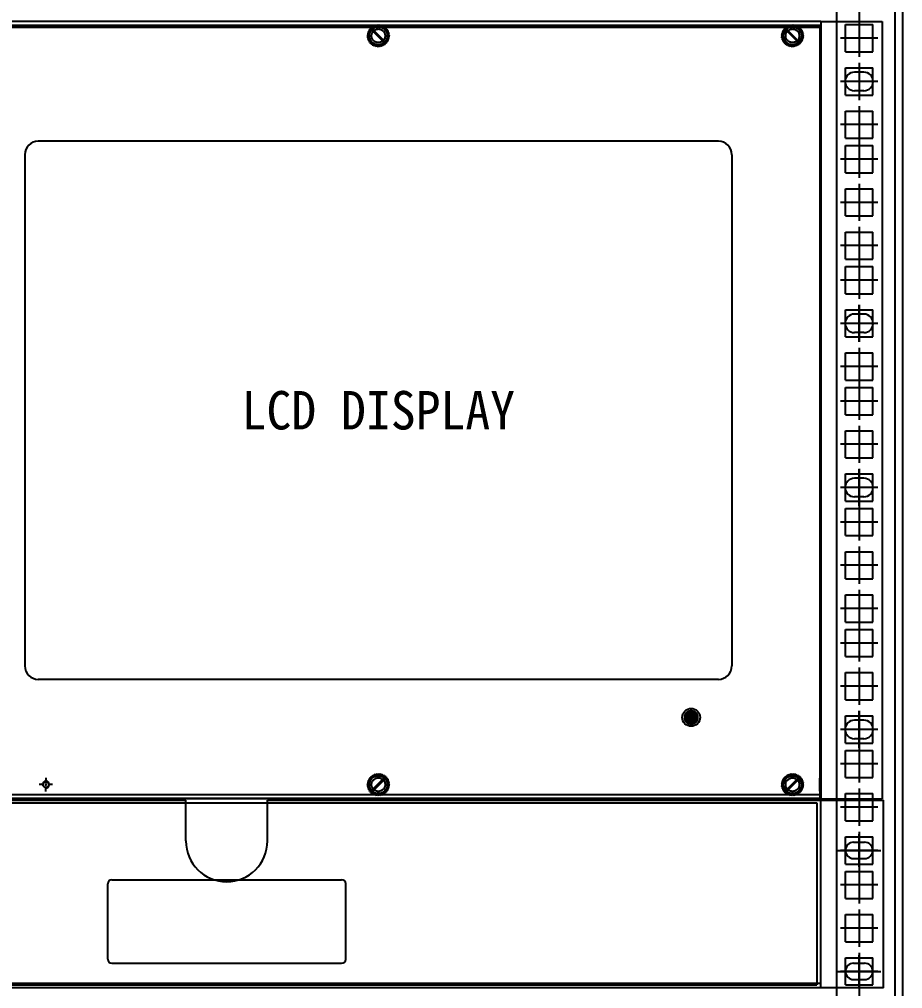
# Model space of a CAD drawing. Header units: millimetres. Extents: x 0 to 841, y 0 to 594.
# Drawn here: x 682.24 to 698.48, y 176.94 to 194.76 of the extents above; entities that cross this region are included whole.
import ezdxf
from ezdxf.enums import TextEntityAlignment as Align

# ---------------------------------------------------------------- set-up
doc = ezdxf.new("R2010")
doc.units = ezdxf.units.MM
doc.header["$LTSCALE"] = 10
doc.linetypes.add('DASHED', pattern=[0.75, 0.5, -0.25])
doc.layers.add('LINE05', color=2, linetype='Continuous')
doc.layers.add('LINE06', color=9, linetype='Continuous')
doc.styles.get("Standard").update_dxf_attribs({"font": 'GulimChe.ttf'})

msp = doc.modelspace()

# ---------------------------------------------------------------- linework, layer by layer
at = {"layer": 'LINE05'}
msp.add_line((698.478, 223.661), (698.478, 123.536), dxfattribs=at)
at = {"layer": 'LINE06'}
for p, q in [((697.271, 130.211), (697.271, 223.661)), ((698.341, 130.211), (698.341, 223.661)), ((697.678, 195.396), (697.678, 194.711)), ((696.978, 194.725), (675.128, 194.725)), ((696.978, 194.725), (698.104, 194.725)), ((696.978, 194.725), (696.978, 194.225)), ((697.678, 194.761), (697.678, 194.076)), ((698.104, 194.725), (698.104, 180.425)), ((696.978, 194.65), (675.128, 194.65)), ((697.428, 194.168), (697.428, 194.668)), ((697.428, 194.668), (697.928, 194.668)), ((697.928, 194.168), (697.928, 194.668)), ((698.02, 194.418), (697.336, 194.418)), ((697.428, 194.168), (697.928, 194.168)), ((697.428, 193.373), (697.428, 193.873)), ((697.428, 193.873), (697.928, 193.873)), ((697.678, 193.966), (697.678, 193.281)), ((697.678, 193.963), (697.678, 193.284)), ((697.928, 193.373), (697.928, 193.873)), ((698.02, 193.623), (697.336, 193.623)), ((698.017, 193.623), (697.339, 193.623)), ((697.766, 193.793), (697.591, 193.793)), ((697.766, 193.453), (697.591, 193.453)), ((697.428, 193.373), (697.928, 193.373)), ((697.678, 193.171), (697.678, 192.486)), ((697.428, 192.578), (697.428, 193.078)), ((697.428, 193.078), (697.928, 193.078)), ((697.928, 192.578), (697.928, 193.078)), ((698.02, 192.828), (697.336, 192.828)), ((697.428, 192.578), (697.928, 192.578)), ((697.428, 191.943), (697.428, 192.443)), ((697.428, 192.443), (697.928, 192.443)), ((697.678, 192.536), (697.678, 191.851)), ((697.928, 191.943), (697.928, 192.443)), ((698.02, 192.193), (697.336, 192.193)), ((697.428, 191.943), (697.928, 191.943)), ((697.678, 191.741), (697.678, 191.056)), ((697.428, 191.148), (697.428, 191.648)), ((697.428, 191.648), (697.928, 191.648)), ((697.928, 191.148), (697.928, 191.648)), ((698.02, 191.398), (697.336, 191.398)), ((697.428, 191.148), (697.928, 191.148)), ((697.678, 190.946), (697.678, 190.261)), ((697.428, 190.353), (697.428, 190.853)), ((697.428, 190.853), (697.928, 190.853)), ((697.928, 190.353), (697.928, 190.853)), ((698.02, 190.603), (697.336, 190.603)), ((697.428, 190.353), (697.928, 190.353)), ((697.678, 190.311), (697.678, 189.626)), ((697.428, 189.718), (697.428, 190.218)), ((697.428, 190.218), (697.928, 190.218)), ((697.928, 189.718), (697.928, 190.218)), ((698.02, 189.968), (697.336, 189.968)), ((697.428, 189.718), (697.928, 189.718)), ((697.428, 188.923), (697.428, 189.423)), ((697.428, 189.423), (697.928, 189.423)), ((697.766, 189.343), (697.591, 189.343)), ((697.678, 189.516), (697.678, 188.831)), ((697.678, 188.834), (697.678, 189.513)), ((697.928, 188.923), (697.928, 189.423)), ((698.02, 189.173), (697.336, 189.173)), ((698.017, 189.173), (697.339, 189.173)), ((697.766, 189.003), (697.591, 189.003)), ((697.428, 188.923), (697.928, 188.923)), ((697.428, 188.128), (697.428, 188.628)), ((697.428, 188.628), (697.928, 188.628)), ((697.678, 188.721), (697.678, 188.036)), ((697.928, 188.128), (697.928, 188.628)), ((698.02, 188.378), (697.336, 188.378)), ((697.428, 188.128), (697.928, 188.128)), ((697.428, 187.493), (697.428, 187.993)), ((697.428, 187.993), (697.928, 187.993)), ((697.678, 188.086), (697.678, 187.401)), ((697.928, 187.493), (697.928, 187.993)), ((698.02, 187.743), (697.336, 187.743)), ((697.428, 187.493), (697.928, 187.493)), ((697.678, 187.291), (697.678, 186.606)), ((697.428, 186.698), (697.428, 187.198)), ((697.428, 187.198), (697.928, 187.198)), ((697.928, 186.698), (697.928, 187.198)), ((698.02, 186.948), (697.336, 186.948)), ((697.428, 186.698), (697.928, 186.698)), ((697.678, 186.496), (697.678, 185.811)), ((697.678, 185.814), (697.678, 186.493)), ((697.428, 185.903), (697.428, 186.403)), ((697.428, 186.403), (697.928, 186.403)), ((697.766, 186.323), (697.591, 186.323)), ((697.928, 185.903), (697.928, 186.403)), ((698.02, 186.153), (697.336, 186.153)), ((698.017, 186.153), (697.339, 186.153)), ((697.766, 185.983), (697.591, 185.983)), ((697.428, 185.903), (697.928, 185.903)), ((697.678, 185.861), (697.678, 185.176)), ((697.428, 185.268), (697.428, 185.768)), ((697.428, 185.768), (697.928, 185.768)), ((697.928, 185.268), (697.928, 185.768)), ((698.02, 185.518), (697.336, 185.518)), ((697.428, 185.268), (697.928, 185.268)), ((697.678, 185.066), (697.678, 184.381)), ((697.428, 184.473), (697.428, 184.973)), ((697.428, 184.973), (697.928, 184.973)), ((697.928, 184.473), (697.928, 184.973)), ((698.02, 184.723), (697.336, 184.723)), ((697.428, 184.473), (697.928, 184.473)), ((697.428, 183.678), (697.428, 184.178)), ((697.428, 184.178), (697.928, 184.178)), ((697.678, 184.271), (697.678, 183.586)), ((697.928, 183.678), (697.928, 184.178)), ((698.02, 183.928), (697.336, 183.928)), ((697.428, 183.678), (697.928, 183.678)), ((697.678, 183.636), (697.678, 182.951)), ((697.428, 183.043), (697.428, 183.543)), ((697.428, 183.543), (697.928, 183.543)), ((697.928, 183.043), (697.928, 183.543)), ((698.02, 183.293), (697.336, 183.293)), ((697.428, 183.043), (697.928, 183.043)), ((697.428, 182.248), (697.428, 182.748)), ((697.428, 182.748), (697.928, 182.748)), ((697.678, 182.841), (697.678, 182.156)), ((697.928, 182.248), (697.928, 182.748)), ((698.02, 182.498), (697.336, 182.498)), ((697.428, 182.248), (697.928, 182.248)), ((697.678, 182.046), (697.678, 181.361)), ((697.678, 181.364), (697.678, 182.043)), ((697.428, 181.453), (697.428, 181.953)), ((697.428, 181.953), (697.928, 181.953)), ((697.766, 181.873), (697.591, 181.873)), ((697.928, 181.453), (697.928, 181.953)), ((698.02, 181.703), (697.336, 181.703)), ((698.017, 181.703), (697.339, 181.703)), ((697.766, 181.533), (697.591, 181.533)), ((697.428, 181.453), (697.928, 181.453)), ((697.428, 180.818), (697.428, 181.318)), ((697.428, 181.318), (697.928, 181.318)), ((697.678, 181.411), (697.678, 180.726)), ((697.928, 180.818), (697.928, 181.318)), ((698.02, 181.068), (697.336, 181.068)), ((682.729, 180.813), (682.729, 180.725)), ((696.953, 180.808), (696.953, 180.568)), ((696.978, 180.925), (696.978, 180.425)), ((697.428, 180.818), (697.928, 180.818)), ((682.692, 180.688), (682.604, 180.688)), ((682.748, 180.688), (682.711, 180.688)), ((682.729, 180.669), (682.729, 180.706)), ((682.729, 180.563), (682.729, 180.65)), ((682.854, 180.688), (682.767, 180.688)), ((697.678, 180.616), (697.678, 179.931)), ((696.978, 180.5), (675.128, 180.5)), ((696.978, 180.5), (675.128, 180.5)), ((696.978, 180.425), (675.128, 180.425)), ((696.978, 180.425), (698.104, 180.425)), ((697.428, 180.023), (697.428, 180.523)), ((697.428, 180.523), (697.928, 180.523)), ((697.928, 180.023), (697.928, 180.523)), ((675.128, 180.403), (685.303, 180.403)), ((675.203, 180.353), (696.903, 180.353)), ((685.303, 179.653), (685.303, 180.403)), ((686.803, 179.653), (686.803, 180.403)), ((686.803, 180.403), (696.978, 180.403)), ((696.903, 180.353), (696.903, 177.003)), ((696.978, 176.953), (696.978, 180.403)), ((696.978, 180.403), (698.128, 180.403)), ((698.02, 180.273), (697.336, 180.273)), ((698.128, 176.953), (698.128, 180.403)), ((697.428, 180.023), (697.928, 180.023)), ((697.428, 179.228), (697.428, 179.728)), ((697.428, 179.728), (697.928, 179.728)), ((697.678, 179.821), (697.678, 179.136)), ((697.678, 179.178), (697.678, 179.778)), ((697.928, 179.228), (697.928, 179.728)), ((697.578, 179.628), (697.778, 179.628)), ((697.278, 179.478), (698.078, 179.478)), ((698.02, 179.478), (697.336, 179.478)), ((697.428, 179.228), (697.928, 179.228)), ((697.578, 179.328), (697.778, 179.328)), ((697.678, 179.186), (697.678, 178.501)), ((697.428, 178.593), (697.428, 179.093)), ((697.428, 179.093), (697.928, 179.093)), ((697.928, 178.593), (697.928, 179.093)), ((683.866, 177.478), (683.866, 178.863)), ((683.941, 178.938), (688.166, 178.938)), ((688.241, 177.478), (688.241, 178.863)), ((698.02, 178.843), (697.336, 178.843)), ((697.428, 178.593), (697.928, 178.593)), ((697.428, 177.798), (697.428, 178.298)), ((697.428, 178.298), (697.928, 178.298)), ((697.678, 178.391), (697.678, 177.706)), ((697.928, 177.798), (697.928, 178.298)), ((698.02, 178.048), (697.336, 178.048)), ((697.428, 177.798), (697.928, 177.798)), ((697.678, 177.596), (697.678, 176.911)), ((683.941, 177.403), (688.166, 177.403)), ((697.428, 177.003), (697.428, 177.503)), ((697.428, 177.503), (697.928, 177.503)), ((697.578, 177.403), (697.778, 177.403)), ((697.678, 176.953), (697.678, 177.553)), ((697.928, 177.003), (697.928, 177.503)), ((697.278, 177.253), (698.078, 177.253)), ((698.02, 177.253), (697.336, 177.253)), ((697.578, 177.103), (697.778, 177.103)), ((696.998, 176.953), (675.108, 176.953)), ((696.978, 177.033), (675.128, 177.033)), ((675.203, 177.003), (696.903, 177.003)), ((698.128, 176.953), (696.978, 176.953)), ((697.428, 177.003), (697.928, 177.003)), ((697.678, 176.961), (697.678, 176.276))]:
    msp.add_line(p, q, dxfattribs=at)
at = {"layer": 'LINE06', "linetype": 'Continuous'}
for p, q in [((696.978, 194.725), (696.978, 180.425)), ((688.646, 194.507), (688.66, 194.519)), ((688.655, 194.536), (688.67, 194.545)), ((688.655, 194.536), (688.66, 194.519)), ((688.668, 194.563), (688.684, 194.57)), ((688.668, 194.563), (688.67, 194.545)), ((688.685, 194.587), (688.684, 194.57)), ((688.685, 194.587), (688.702, 194.592)), ((688.705, 194.609), (688.702, 194.592)), ((688.705, 194.609), (688.723, 194.612)), ((688.718, 194.572), (688.951, 194.339)), ((688.729, 194.628), (688.723, 194.611)), ((688.729, 194.628), (688.747, 194.627)), ((688.732, 194.586), (688.965, 194.353)), ((688.755, 194.643), (688.746, 194.627)), ((688.755, 194.643), (688.772, 194.64)), ((688.783, 194.654), (688.772, 194.64)), ((688.783, 194.654), (688.799, 194.648)), ((688.812, 194.66), (688.799, 194.648)), ((688.812, 194.66), (688.827, 194.652)), ((688.841, 194.663), (688.827, 194.652)), ((688.841, 194.663), (688.856, 194.652)), ((688.871, 194.66), (688.855, 194.652)), ((688.871, 194.66), (688.884, 194.648)), ((688.9, 194.654), (688.884, 194.648)), ((688.9, 194.654), (688.911, 194.64)), ((688.928, 194.643), (688.911, 194.64)), ((688.928, 194.643), (688.937, 194.627)), ((688.954, 194.628), (688.936, 194.627)), ((688.954, 194.628), (688.96, 194.611)), ((688.977, 194.609), (688.96, 194.612)), ((688.977, 194.609), (688.981, 194.592)), ((688.998, 194.587), (688.981, 194.592)), ((688.998, 194.587), (688.999, 194.57)), ((689.015, 194.563), (688.998, 194.57)), ((689.015, 194.563), (689.013, 194.545)), ((689.028, 194.536), (689.013, 194.545)), ((689.028, 194.536), (689.023, 194.519)), ((689.036, 194.507), (689.023, 194.519)), ((696.259, 194.507), (696.272, 194.519)), ((696.268, 194.536), (696.283, 194.545)), ((696.268, 194.536), (696.272, 194.519)), ((696.281, 194.563), (696.297, 194.57)), ((696.281, 194.563), (696.282, 194.545)), ((696.298, 194.587), (696.297, 194.57)), ((696.298, 194.587), (696.315, 194.592)), ((696.318, 194.609), (696.314, 194.592)), ((696.318, 194.609), (696.335, 194.612)), ((696.33, 194.572), (696.564, 194.339)), ((696.341, 194.628), (696.335, 194.611)), ((696.341, 194.628), (696.359, 194.627)), ((696.344, 194.586), (696.578, 194.353)), ((696.367, 194.643), (696.359, 194.627)), ((696.367, 194.643), (696.385, 194.64)), ((696.395, 194.654), (696.384, 194.64)), ((696.395, 194.654), (696.412, 194.648)), ((696.424, 194.66), (696.411, 194.648)), ((696.424, 194.66), (696.44, 194.652)), ((696.454, 194.663), (696.44, 194.652)), ((696.454, 194.663), (696.468, 194.652)), ((696.484, 194.66), (696.468, 194.652)), ((696.484, 194.66), (696.496, 194.648)), ((696.513, 194.654), (696.496, 194.648)), ((696.513, 194.654), (696.524, 194.64)), ((696.541, 194.643), (696.523, 194.64)), ((696.541, 194.643), (696.549, 194.627)), ((696.567, 194.628), (696.549, 194.627)), ((696.567, 194.628), (696.573, 194.611)), ((696.59, 194.609), (696.572, 194.612)), ((696.59, 194.609), (696.593, 194.592)), ((696.61, 194.587), (696.593, 194.592)), ((696.61, 194.587), (696.611, 194.57)), ((696.627, 194.563), (696.611, 194.57)), ((696.627, 194.563), (696.625, 194.545)), ((696.64, 194.536), (696.625, 194.545)), ((696.64, 194.536), (696.636, 194.519)), ((696.649, 194.507), (696.636, 194.519)), ((688.642, 194.478), (688.653, 194.491)), ((688.642, 194.478), (688.651, 194.462)), ((688.642, 194.448), (688.651, 194.463)), ((688.642, 194.448), (688.653, 194.434)), ((688.646, 194.507), (688.653, 194.491)), ((688.646, 194.418), (688.653, 194.435)), ((688.646, 194.418), (688.66, 194.406)), ((688.655, 194.39), (688.66, 194.407)), ((688.655, 194.39), (688.67, 194.38)), ((688.668, 194.363), (688.67, 194.38)), ((688.668, 194.363), (688.684, 194.355)), ((688.685, 194.338), (688.684, 194.356)), ((688.685, 194.338), (688.702, 194.333)), ((688.705, 194.316), (688.702, 194.333)), ((688.977, 194.316), (688.981, 194.333)), ((688.998, 194.338), (688.981, 194.333)), ((689.015, 194.363), (688.998, 194.355)), ((688.998, 194.338), (688.999, 194.356)), ((689.028, 194.39), (689.013, 194.38)), ((689.015, 194.363), (689.013, 194.38)), ((689.036, 194.418), (689.023, 194.406)), ((689.028, 194.39), (689.023, 194.407)), ((689.036, 194.507), (689.03, 194.491)), ((689.041, 194.478), (689.03, 194.491)), ((689.041, 194.448), (689.03, 194.434)), ((689.036, 194.418), (689.03, 194.435)), ((689.041, 194.478), (689.032, 194.462)), ((689.041, 194.448), (689.032, 194.463)), ((696.254, 194.478), (696.266, 194.491)), ((696.254, 194.478), (696.264, 194.462)), ((696.254, 194.448), (696.264, 194.463)), ((696.254, 194.448), (696.266, 194.434)), ((696.259, 194.507), (696.266, 194.491)), ((696.259, 194.418), (696.266, 194.435)), ((696.259, 194.418), (696.272, 194.406)), ((696.268, 194.39), (696.272, 194.407)), ((696.268, 194.39), (696.283, 194.38)), ((696.281, 194.363), (696.282, 194.38)), ((696.281, 194.363), (696.297, 194.355)), ((696.298, 194.338), (696.297, 194.356)), ((696.298, 194.338), (696.315, 194.333)), ((696.318, 194.316), (696.314, 194.333)), ((696.59, 194.316), (696.593, 194.333)), ((696.61, 194.338), (696.593, 194.333)), ((696.61, 194.338), (696.611, 194.356)), ((696.627, 194.363), (696.611, 194.355)), ((696.64, 194.39), (696.625, 194.38)), ((696.627, 194.363), (696.625, 194.38)), ((696.649, 194.418), (696.636, 194.406)), ((696.64, 194.39), (696.636, 194.407)), ((696.649, 194.507), (696.642, 194.491)), ((696.653, 194.478), (696.642, 194.491)), ((696.653, 194.448), (696.642, 194.434)), ((696.649, 194.418), (696.642, 194.435)), ((696.653, 194.478), (696.644, 194.462)), ((696.653, 194.448), (696.644, 194.463)), ((688.705, 194.316), (688.723, 194.314)), ((688.729, 194.297), (688.723, 194.314)), ((688.729, 194.297), (688.747, 194.298)), ((688.755, 194.282), (688.746, 194.298)), ((688.755, 194.282), (688.772, 194.286)), ((688.783, 194.272), (688.772, 194.286)), ((688.783, 194.272), (688.799, 194.277)), ((688.812, 194.265), (688.799, 194.277)), ((688.812, 194.265), (688.827, 194.273)), ((688.841, 194.263), (688.827, 194.273)), ((688.841, 194.263), (688.856, 194.273)), ((688.871, 194.265), (688.855, 194.273)), ((688.871, 194.265), (688.884, 194.277)), ((688.9, 194.272), (688.884, 194.277)), ((688.9, 194.272), (688.911, 194.286)), ((688.928, 194.282), (688.911, 194.286)), ((688.928, 194.282), (688.937, 194.298)), ((688.954, 194.297), (688.936, 194.298)), ((688.954, 194.297), (688.96, 194.314)), ((688.977, 194.316), (688.96, 194.314)), ((696.318, 194.316), (696.335, 194.314)), ((696.341, 194.297), (696.335, 194.314)), ((696.341, 194.297), (696.359, 194.298)), ((696.367, 194.282), (696.359, 194.298)), ((696.367, 194.282), (696.385, 194.286)), ((696.395, 194.272), (696.384, 194.286)), ((696.395, 194.272), (696.412, 194.277)), ((696.424, 194.265), (696.411, 194.277)), ((696.424, 194.265), (696.44, 194.273)), ((696.454, 194.263), (696.44, 194.273)), ((696.454, 194.263), (696.468, 194.273)), ((696.484, 194.265), (696.468, 194.273)), ((696.484, 194.265), (696.496, 194.277)), ((696.513, 194.272), (696.496, 194.277)), ((696.513, 194.272), (696.524, 194.286)), ((696.541, 194.282), (696.523, 194.286)), ((696.541, 194.282), (696.549, 194.298)), ((696.567, 194.297), (696.549, 194.298)), ((696.567, 194.297), (696.573, 194.314)), ((696.59, 194.316), (696.572, 194.314)), ((688.668, 180.788), (688.684, 180.795)), ((688.668, 180.788), (688.67, 180.77)), ((688.685, 180.812), (688.684, 180.795)), ((688.685, 180.812), (688.702, 180.817)), ((688.705, 180.834), (688.702, 180.817)), ((688.705, 180.834), (688.723, 180.837)), ((688.718, 180.578), (688.951, 180.812)), ((688.729, 180.853), (688.723, 180.836)), ((688.729, 180.853), (688.747, 180.853)), ((688.732, 180.564), (688.965, 180.797)), ((688.755, 180.868), (688.746, 180.852)), ((688.755, 180.868), (688.772, 180.865)), ((688.783, 180.879), (688.772, 180.865)), ((688.783, 180.879), (688.799, 180.873)), ((688.812, 180.886), (688.799, 180.873)), ((688.812, 180.886), (688.827, 180.877)), ((688.841, 180.888), (688.827, 180.877)), ((688.841, 180.888), (688.856, 180.877)), ((688.871, 180.886), (688.855, 180.877)), ((688.871, 180.886), (688.884, 180.873)), ((688.9, 180.879), (688.884, 180.873)), ((688.9, 180.879), (688.911, 180.865)), ((688.928, 180.868), (688.911, 180.865)), ((688.928, 180.868), (688.937, 180.852)), ((688.954, 180.853), (688.936, 180.853)), ((688.954, 180.853), (688.96, 180.836)), ((688.977, 180.834), (688.96, 180.837)), ((688.977, 180.834), (688.981, 180.817)), ((688.998, 180.812), (688.981, 180.817)), ((688.998, 180.812), (688.999, 180.795)), ((689.015, 180.788), (688.998, 180.795)), ((689.015, 180.788), (689.013, 180.77)), ((696.281, 180.788), (696.297, 180.795)), ((696.281, 180.788), (696.282, 180.77)), ((696.298, 180.812), (696.297, 180.795)), ((696.298, 180.812), (696.315, 180.817)), ((696.318, 180.834), (696.314, 180.817)), ((696.318, 180.834), (696.335, 180.837)), ((696.33, 180.578), (696.564, 180.812)), ((696.341, 180.853), (696.335, 180.836)), ((696.341, 180.853), (696.359, 180.853)), ((696.344, 180.564), (696.578, 180.797)), ((696.367, 180.868), (696.359, 180.852)), ((696.367, 180.868), (696.385, 180.865)), ((696.395, 180.879), (696.384, 180.865)), ((696.395, 180.879), (696.412, 180.873)), ((696.424, 180.886), (696.411, 180.873)), ((696.424, 180.886), (696.44, 180.877)), ((696.454, 180.888), (696.44, 180.877)), ((696.454, 180.888), (696.468, 180.877)), ((696.484, 180.886), (696.468, 180.877)), ((696.484, 180.886), (696.496, 180.873)), ((696.513, 180.879), (696.496, 180.873)), ((696.513, 180.879), (696.524, 180.865)), ((696.541, 180.868), (696.523, 180.865)), ((696.541, 180.868), (696.549, 180.852)), ((696.567, 180.853), (696.549, 180.853)), ((696.567, 180.853), (696.573, 180.836)), ((696.59, 180.834), (696.572, 180.837)), ((696.59, 180.834), (696.593, 180.817)), ((696.61, 180.812), (696.593, 180.817)), ((696.61, 180.812), (696.611, 180.795)), ((696.627, 180.788), (696.611, 180.795)), ((696.627, 180.788), (696.625, 180.77)), ((688.642, 180.703), (688.653, 180.716)), ((688.642, 180.703), (688.651, 180.688)), ((688.642, 180.673), (688.651, 180.688)), ((688.642, 180.673), (688.653, 180.659)), ((688.646, 180.732), (688.66, 180.744)), ((688.646, 180.732), (688.653, 180.716)), ((688.646, 180.643), (688.653, 180.66)), ((688.646, 180.643), (688.66, 180.632)), ((688.655, 180.761), (688.67, 180.77)), ((688.655, 180.761), (688.66, 180.744)), ((688.655, 180.615), (688.66, 180.632)), ((688.655, 180.615), (688.67, 180.605)), ((688.668, 180.588), (688.67, 180.605)), ((689.028, 180.761), (689.013, 180.77)), ((689.028, 180.615), (689.013, 180.605)), ((689.015, 180.588), (689.013, 180.605)), ((689.028, 180.761), (689.023, 180.744)), ((689.036, 180.732), (689.023, 180.744)), ((689.036, 180.643), (689.023, 180.632)), ((689.028, 180.615), (689.023, 180.632)), ((689.036, 180.732), (689.03, 180.716)), ((689.041, 180.703), (689.03, 180.716)), ((689.041, 180.673), (689.03, 180.659)), ((689.036, 180.643), (689.03, 180.66)), ((689.041, 180.703), (689.032, 180.688)), ((689.041, 180.673), (689.032, 180.688)), ((696.254, 180.703), (696.266, 180.716)), ((696.254, 180.703), (696.264, 180.688)), ((696.254, 180.673), (696.264, 180.688)), ((696.254, 180.673), (696.266, 180.659)), ((696.259, 180.732), (696.272, 180.744)), ((696.259, 180.732), (696.266, 180.716)), ((696.259, 180.643), (696.266, 180.66)), ((696.259, 180.643), (696.272, 180.632)), ((696.268, 180.761), (696.283, 180.77)), ((696.268, 180.761), (696.272, 180.744)), ((696.268, 180.615), (696.272, 180.632)), ((696.268, 180.615), (696.283, 180.605)), ((696.281, 180.588), (696.282, 180.605)), ((696.64, 180.761), (696.625, 180.77)), ((696.64, 180.615), (696.625, 180.605)), ((696.627, 180.588), (696.625, 180.605)), ((696.64, 180.761), (696.636, 180.744)), ((696.649, 180.732), (696.636, 180.744)), ((696.649, 180.643), (696.636, 180.632)), ((696.64, 180.615), (696.636, 180.632)), ((696.649, 180.732), (696.642, 180.716)), ((696.653, 180.703), (696.642, 180.716)), ((696.653, 180.673), (696.642, 180.659)), ((696.649, 180.643), (696.642, 180.66)), ((696.653, 180.703), (696.644, 180.688)), ((696.653, 180.673), (696.644, 180.688)), ((688.668, 180.588), (688.684, 180.58)), ((688.685, 180.563), (688.684, 180.581)), ((688.685, 180.563), (688.702, 180.558)), ((688.705, 180.541), (688.702, 180.559)), ((688.705, 180.541), (688.723, 180.539)), ((688.729, 180.523), (688.723, 180.539)), ((688.729, 180.523), (688.747, 180.523)), ((688.755, 180.508), (688.746, 180.523)), ((688.755, 180.508), (688.772, 180.511)), ((688.783, 180.497), (688.772, 180.511)), ((688.783, 180.497), (688.799, 180.502)), ((688.812, 180.49), (688.799, 180.502)), ((688.812, 180.49), (688.827, 180.498)), ((688.841, 180.488), (688.827, 180.498)), ((688.841, 180.488), (688.856, 180.498)), ((688.871, 180.49), (688.855, 180.498)), ((688.871, 180.49), (688.884, 180.502)), ((688.9, 180.497), (688.884, 180.502)), ((688.9, 180.497), (688.911, 180.511)), ((688.928, 180.508), (688.911, 180.511)), ((688.928, 180.508), (688.937, 180.523)), ((688.954, 180.523), (688.936, 180.523)), ((688.954, 180.523), (688.96, 180.539)), ((688.977, 180.541), (688.96, 180.539)), ((688.977, 180.541), (688.981, 180.559)), ((688.998, 180.563), (688.981, 180.558)), ((689.015, 180.588), (688.998, 180.58)), ((688.998, 180.563), (688.999, 180.581)), ((696.281, 180.588), (696.297, 180.58)), ((696.298, 180.563), (696.297, 180.581)), ((696.298, 180.563), (696.315, 180.558)), ((696.318, 180.541), (696.314, 180.559)), ((696.318, 180.541), (696.335, 180.539)), ((696.341, 180.523), (696.335, 180.539)), ((696.341, 180.523), (696.359, 180.523)), ((696.367, 180.508), (696.359, 180.523)), ((696.367, 180.508), (696.385, 180.511)), ((696.395, 180.497), (696.384, 180.511)), ((696.395, 180.497), (696.412, 180.502)), ((696.424, 180.49), (696.411, 180.502)), ((696.424, 180.49), (696.44, 180.498)), ((696.454, 180.488), (696.44, 180.498)), ((696.454, 180.488), (696.468, 180.498)), ((696.484, 180.49), (696.468, 180.498)), ((696.484, 180.49), (696.496, 180.502)), ((696.513, 180.497), (696.496, 180.502)), ((696.513, 180.497), (696.524, 180.511)), ((696.541, 180.508), (696.523, 180.511)), ((696.541, 180.508), (696.549, 180.523)), ((696.567, 180.523), (696.549, 180.523)), ((696.567, 180.523), (696.573, 180.539)), ((696.59, 180.541), (696.572, 180.539)), ((696.59, 180.541), (696.593, 180.559)), ((696.61, 180.563), (696.593, 180.558)), ((696.61, 180.563), (696.611, 180.581)), ((696.627, 180.588), (696.611, 180.58))]:
    msp.add_line(p, q, dxfattribs=at)
at = {"layer": 'LINE06', "ltscale": 10}
for p, q in [((681.079, 194.623), (696.954, 194.623)), ((696.954, 194.623), (696.954, 180.438)), ((695.091, 192.525), (682.591, 192.525)), ((682.341, 192.275), (682.341, 182.875)), ((695.341, 192.275), (695.341, 182.875)), ((695.091, 182.625), (682.591, 182.625)), ((681.079, 180.438), (696.954, 180.438))]:
    msp.add_line(p, q, dxfattribs=at)
at = {"layer": 'LINE06', "const_width": 0.141}
msp.add_lwpolyline([(694.521, 181.925, 1), (694.662, 181.925, 1)], format="xyb", close=True, dxfattribs=at)
at = {"layer": 'LINE06', "linetype": 'Continuous'}
for centre, radius in [((688.841, 194.463), 0.19), ((688.841, 194.463), 0.165), ((696.454, 194.463), 0.19), ((696.454, 194.463), 0.165), ((688.841, 180.688), 0.19), ((688.841, 180.688), 0.165), ((696.454, 180.688), 0.19), ((696.454, 180.688), 0.165)]:
    msp.add_circle(centre, radius, dxfattribs=at)
at = {"layer": 'LINE06', "linetype": 'DASHED', "ltscale": 5}
for centre in [(688.841, 194.463), (696.454, 194.463), (688.841, 180.688), (696.454, 180.688)]:
    msp.add_circle(centre, 0.125, dxfattribs=at)
at = {"layer": 'LINE06'}
for centre, radius in [((694.591, 181.925), 0.164), ((682.729, 180.688), 0.0512)]:
    msp.add_circle(centre, radius, dxfattribs=at)
for centre, radius, start, end in [((697.591, 193.623), 0.17, 90, 270), ((697.766, 193.623), 0.17, 270, 90), ((697.591, 189.173), 0.17, 90, 270), ((697.766, 189.173), 0.17, 270, 90), ((697.591, 186.153), 0.17, 90, 270), ((697.766, 186.153), 0.17, 270, 90), ((697.591, 181.703), 0.17, 90, 270), ((697.766, 181.703), 0.17, 270, 90), ((682.729, 180.688), 0.0625, 270, 180.0454), ((686.053, 179.653), 0.75, 180, 0), ((697.578, 179.478), 0.15, 90, 270), ((697.778, 179.478), 0.15, 270, 90), ((683.941, 178.863), 0.075, 90, 180), ((688.166, 178.863), 0.075, 0, 90), ((683.941, 177.478), 0.075, 180, 270), ((688.166, 177.478), 0.075, 270, 0), ((697.578, 177.253), 0.15, 90, 270), ((697.778, 177.253), 0.15, 270, 90)]:
    msp.add_arc(centre, radius, start, end, dxfattribs=at)
at = {"layer": 'LINE06', "ltscale": 10}
for centre, start, end in [((682.591, 192.275), 90, 180), ((695.091, 192.275), 0, 90), ((682.591, 182.875), 180, 270), ((695.091, 182.875), 270, 0)]:
    msp.add_arc(centre, 0.25, start, end, dxfattribs=at)

# ---------------------------------------------------------------- texts
at = {"layer": 'LINE06'}
msp.add_text('LCD DISPLAY', height=0.70714, dxfattribs=at).set_placement((688.841, 187.575), align=Align.MIDDLE_CENTER)

doc.saveas('drawing.dxf')
